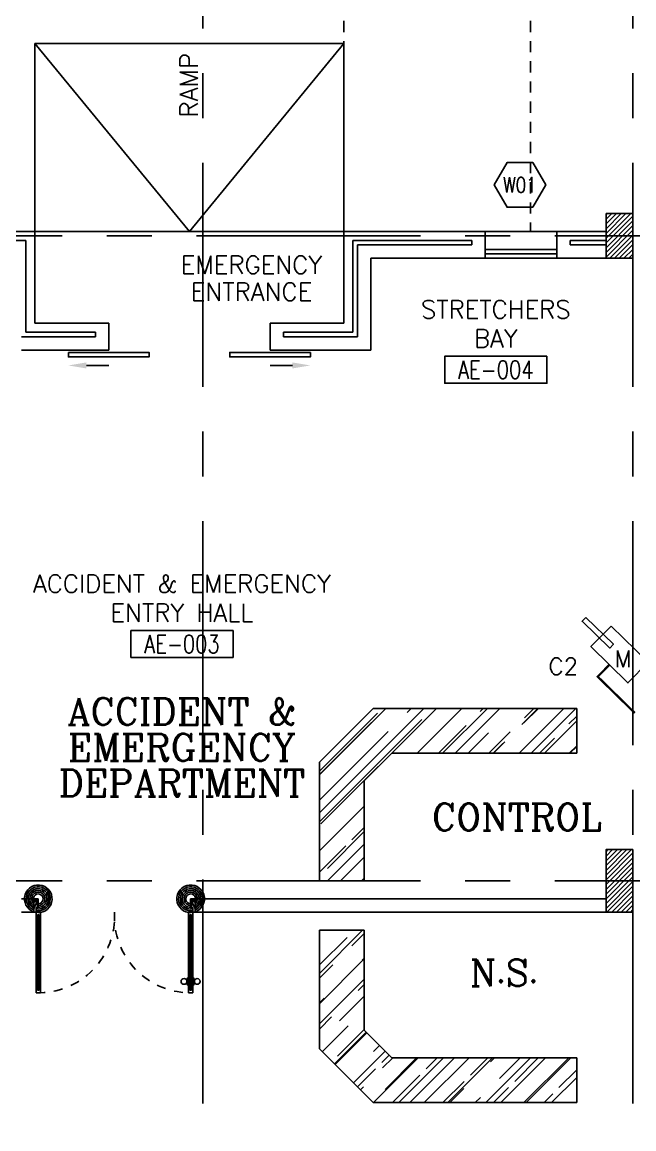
# Model space of a CAD drawing. Extents: x 417819.9 to 417911.9, y 43448 to 43539.2.
# Drawn here: x 417866.66 to 417873.49, y 43515.73 to 43528.08 of the extents above; entities that cross this region are included whole.
import ezdxf
from ezdxf.enums import TextEntityAlignment as Align

# ---------------------------------------------------------------- set-up
doc = ezdxf.new("R2010")
doc.units = 0
doc.header["$MEASUREMENT"] = 0
doc.header["$PDMODE"] = 3
doc.header["$PDSIZE"] = 0.1
for name, pattern in [('CENTERX2', [4, 2.5, -0.5, 0.5, -0.5]), ('HIDDEN', [0.375, 0.25, -0.125]), ('HIDDEN2', [0.1875, 0.125, -0.0625])]:
    doc.linetypes.add(name, pattern=pattern)
doc.layers.get('0').update_dxf_attribs({"color": 11, "linetype": 'CONTINUOUS'})
doc.layers.get('DEFPOINTS').update_dxf_attribs({"color": 11, "linetype": 'CONTINUOUS'})
for name, color, linetype in [('AX-DIM', 11, 'CONTINUOUS'), ('AXES', 11, 'CENTERX2'), ('COL', 11, 'CONTINUOUS'), ('COUNTER', 11, 'CONTINUOUS'), ('DOOR', 11, 'CONTINUOUS'), ('E-CCTV', 4, 'CONTINUOUS'), ('HAT', 11, 'CONTINUOUS'), ('HIDDEN', 11, 'HIDDEN2'), ('INSUL', 11, 'CONTINUOUS'), ('RM-BOX', 11, 'CONTINUOUS'), ('RM-NAME', 11, 'CONTINUOUS'), ('RM-NO', 11, 'CONTINUOUS'), ('SLOPE', 11, 'CONTINUOUS'), ('STR', 11, 'CONTINUOUS'), ('WALL', 11, 'CONTINUOUS'), ('WIN', 11, 'CONTINUOUS'), ('WIN-BOX', 11, 'CONTINUOUS'), ('WIN-NO', 11, 'CONTINUOUS')]:
    doc.layers.add(name, color=color, linetype=linetype)
doc.styles.add('ROMANC', font='romanc', dxfattribs={"height": 0.1})
doc.styles.add('ROMANS', font='ROMANS.shx', dxfattribs={"width": 0.6})
doc.dimstyles.new('STANDARD in', dxfattribs={"dimtxt": 0.2, "dimasz": 0.1, "dimexe": 0.07, "dimexo": 0.05, "dimgap": 0.1, "dimtad": 1, "dimdec": 0, "dimlfac": 1000, "dimzin": 0, "dimdsep": 46, "dimtxsty": 'ROMANS', "dimblk": 'ARCHTICK', "dimcen": 0.05, "dimdle": 0.05, "dimclrd": 7, "dimclre": 7, "dimclrt": 2, "dimadec": 0, "dimazin": 0, "dimtfac": 1, "dimtdec": 0, "dimtmove": 2, "dimatfit": 3, "dimldrblk": 'ARCHTICK', "dimfxl": 0, "dimtolj": 1, "dimtzin": 0, "dimarcsym": 0})

# ---------------------------------------------------------------- blocks, each defined once
blk = doc.blocks.new('RM1')
at = {"layer": 'RM-BOX'}
blk.add_lwpolyline([(570, -200), (-570, -200), (-570, -500), (570, -500)], close=True, dxfattribs=at)
at = {"layer": 'RM-NAME', "style": 'ROMANS'}
for tag, p in [('ROOMNAME1', (0, 324)), ('ROOMNAME2', (0, 0))]:
    blk.add_attdef(tag, text='', height=200, dxfattribs=at).set_placement(p, align=Align.MIDDLE)
at = {"layer": 'RM-NO', "style": 'ROMANS', "width": 0.8}
blk.add_attdef('ROOMNO', text='', height=200, dxfattribs=at).set_placement((0, -350), align=Align.MIDDLE)
blk = doc.blocks.new('_ARCHTICK')
at = {"color": 0, "linetype": 'ByBlock', "const_width": 0.15}
blk.add_lwpolyline([(-0.5, -0.5), (0.5, 0.5)], dxfattribs=at)
blk = doc.blocks.new('*D139')
at = {"layer": 'AX-DIM', "color": 7, "lineweight": -2}
for p, q in [((417831.157, 43537.937), (417906.573, 43537.937)), ((417831.207, 43525.809), (417831.207, 43538.007)), ((417906.523, 43536.567), (417906.523, 43538.007))]:
    blk.add_line(p, q, dxfattribs=at)
at = {"layer": 'DEFPOINTS', "color": 0}
for p in [(417906.523, 43537.937), (417906.523, 43536.517), (417831.207, 43525.759)]:
    blk.add_point(p, dxfattribs=at)
at = {"layer": 'AX-DIM', "color": 7, "lineweight": -2, "xscale": 0.1, "yscale": 0.1, "zscale": 0.1, "rotation": 180}
blk.add_blockref('_ARCHTICK', (417831.207, 43537.937), dxfattribs=at)
at = {"layer": 'AX-DIM', "color": 7, "lineweight": -2, "xscale": 0.1, "yscale": 0.1, "zscale": 0.1}
blk.add_blockref('_ARCHTICK', (417906.523, 43537.937), dxfattribs=at)
at = {"layer": 'AX-DIM', "color": 2, "insert": (417868.865, 43538.137), "char_height": 0.2, "attachment_point": 5, "style": 'ROMANS'}
blk.add_mtext('\\A1;75316', dxfattribs=at)
blk = doc.blocks.new('WW1')
at = {"layer": 'WIN-BOX'}
blk.add_lwpolyline([(144, -250), (289, 0), (144, 250), (-144, 250), (-289, 0), (-144, -250)], close=True, dxfattribs=at)
at = {"layer": 'WIN-NO', "style": 'ROMANS', "width": 0.8}
blk.add_attdef('W00', text='', height=170, dxfattribs=at).set_placement((0, 0), align=Align.MIDDLE)
blk = doc.blocks.new('A$C272A55A0')
at = {"layer": 'DOOR', "color": 0, "linetype": 'ByBlock'}
for p, q in [((0, 900), (0, 1050)), ((50, 1050), (0, 1050)), ((50, 950), (50, 1050)), ((1750, 950), (1750, 1050)), ((1750, 1050), (1800, 1050)), ((1800, 1050), (1800, 900)), ((0, 900), (25, 900)), ((25, 950), (50, 950)), ((25, 900), (25, 950)), ((75, 900), (25, 900)), ((25, 850), (25, 900)), ((58, 870), (42, 870)), ((42, 870), (42, 850)), ((58, 850), (58, 870)), ((75, 900), (75, 850)), ((1725, 900), (1775, 900)), ((1725, 900), (1725, 850)), ((1742, 870), (1758, 870)), ((1742, 850), (1742, 870)), ((1775, 950), (1750, 950)), ((1758, 870), (1758, 850)), ((1775, 900), (1775, 950)), ((1800, 900), (1775, 900)), ((1775, 850), (1775, 900)), ((42, 850), (25, 850)), ((75, 850), (58, 850)), ((1725, 850), (1742, 850)), ((1758, 850), (1775, 850)), ((1718, 160), (1709, 160)), ((1709, 95), (1709, 160)), ((1725, 173), (1718, 173)), ((1718, 173), (1718, 83)), ((1718, 95), (1718, 160)), ((1775, 173), (1782, 173)), ((1782, 173), (1782, 83)), ((1782, 160), (1791, 160)), ((1782, 95), (1782, 160)), ((1791, 95), (1791, 160)), ((25, 50), (42, 50)), ((25, 50), (25, 0)), ((25, 0), (75, 0)), ((75, 0), (25, 0)), ((42, 50), (42, 30)), ((42, 30), (58, 30)), ((58, 50), (75, 50)), ((58, 50), (58, 30)), ((75, 50), (75, 0)), ((1718, 95), (1709, 95)), ((1725, 83), (1718, 83)), ((1742, 50), (1725, 50)), ((1725, 50), (1725, 0)), ((1775, 0), (1725, 0)), ((1725, 0), (1775, 0)), ((1742, 50), (1742, 30)), ((1758, 30), (1742, 30)), ((1775, 50), (1758, 50)), ((1758, 50), (1758, 30)), ((1775, 83), (1782, 83)), ((1775, 50), (1775, 0)), ((1782, 95), (1791, 95))]:
    blk.add_line(p, q, dxfattribs=at)
at = {"layer": 'DOOR', "color": 9, "linetype": 'ByBlock'}
for p, q in [((50, 1050), (0, 1010)), ((50, 1050), (0, 937)), ((50, 1050), (37, 950)), ((1750, 1050), (1800, 1010)), ((1750, 1050), (1800, 937)), ((1750, 1050), (1763, 950))]:
    blk.add_line(p, q, dxfattribs=at)
at = {"layer": 'DOOR', "linetype": 'ByBlock'}
for p, q in [((25, 850), (25, 50)), ((42, 850), (42, 50)), ((58, 850), (58, 50)), ((75, 50), (75, 850)), ((1725, 50), (1725, 850)), ((1742, 850), (1742, 50)), ((1758, 850), (1758, 50)), ((1775, 850), (1775, 50))]:
    blk.add_line(p, q, dxfattribs=at)
at = {"layer": 'DOOR', "color": 0, "linetype": 'ByBlock'}
for centre in [(1676, 128), (1824, 128)]:
    blk.add_circle(centre, 32.4, dxfattribs=at)
at = {"layer": 'DOOR', "color": 9, "linetype": 'ByBlock'}
for centre, radius, start, end in [((50, 1050), 54.4, 203.2074, 270), ((50, 1050), 74.4, 227.7764, 270), ((50, 1050), 34.4, 180, 270), ((50, 1050), 14.4, 180, 270), ((1750, 1050), 14.4, 270, 0), ((1750, 1050), 34.4, 270, 0), ((1750, 1050), 54.4, 270, 336.7926), ((1750, 1050), 74.4, 270, 312.2236), ((50, 1050), 94.4, 238.0182, 270), ((50, 1050), 114, 244.0838, 257.3774), ((50, 1050), 134, 248.1598, 259.28), ((50, 1050), 154, 251.1053, 256.2858), ((1750, 1050), 94.4, 270, 301.9818), ((1750, 1050), 114, 282.6226, 295.9162), ((1750, 1050), 134, 280.72, 291.8402), ((1750, 1050), 154, 283.7142, 288.8947)]:
    blk.add_arc(centre, radius, start, end, dxfattribs=at)
at = {"layer": 'DOOR', "linetype": 'HIDDEN', "ltscale": 0.5}
for centre, start, end in [((50, 851), 268.3174, 3.2965), ((1750, 851), 176.7035, 271.6826)]:
    blk.add_arc(centre, 851, start, end, dxfattribs=at)
at = {"layer": 'WALL', "linetype": 'ByBlock'}
blk.add_line((1800, 900), (1800, 1050), dxfattribs=at)

msp = doc.modelspace()

# ---------------------------------------------------------------- hatches: boundary and pattern name
at = {"layer": 'COUNTER'}
h = msp.add_hatch(dxfattribs=at)
h.set_pattern_fill('AR-RROOF', color=256, scale=0.3, angle=405, style=0)
h.set_pattern_definition([(45, (417479.15587, 43455.96332), (0.25455844, 0.6788225), [4.5, -0.6, 1.5, -0.3]), (45, (417479.33194, 43456.35152), (-0.49426764, 0.07000357), [0.9, -0.099, 1.8, -0.225]), (45, (417479.08162, 43456.2497), (0.96095812, 1.24521504), [2.4, -0.42, 1.2, -0.3])])
h.paths.add_polyline_path([(417869.9769, 43518.4953), (417870.4769, 43518.4953), (417870.4769, 43519.6122), (417870.784, 43519.9193), (417872.8495, 43519.9193), (417872.8495, 43520.4193), (417870.5769, 43520.4193), (417869.9769, 43519.8193)])
h.paths.add_polyline_path([(417869.9769, 43516.6193), (417870.5769, 43516.0193), (417872.8495, 43516.0193), (417872.8495, 43516.5193), (417870.784, 43516.5193), (417870.4769, 43516.8264), (417870.4769, 43517.9433), (417869.9769, 43517.9433)])
at = {"layer": 'HAT', "linetype": 'ByBlock', "ltscale": 0.3}
h = msp.add_hatch(dxfattribs=at)
h.set_pattern_fill('ANSI31', color=256, scale=300, style=0)
h.set_pattern_definition([(44.999998, (417614.680422, 43443.083318), (-0.0265165056, 0.026516504), [])])
h.paths.add_polyline_path([(417873.4766, 43525.9443), (417873.1766, 43525.9443), (417873.1766, 43525.6943), (417873.4766, 43525.6943)])
h.paths.add_polyline_path([(417873.4766, 43525.6943), (417873.1766, 43525.6943), (417873.1766, 43525.4443), (417873.4766, 43525.4443)])
at = {"layer": 'HAT'}
h = msp.add_hatch(dxfattribs=at)
h.set_pattern_fill('ANSI31', color=256, scale=0.3, style=0)
h.set_pattern_definition([(45, (417489.731385, 43455.963322), (-0.0265165043, 0.0265165043), [])])
h.paths.add_polyline_path([(417873.4766, 43518.4943), (417873.4766, 43518.8443), (417873.1766, 43518.8443), (417873.1766, 43518.4943)])
h.paths.add_polyline_path([(417873.1766, 43518.1443), (417873.4766, 43518.1443), (417873.4766, 43518.4943), (417873.1766, 43518.4943)])

# ---------------------------------------------------------------- linework, layer by layer
at = {"layer": 'AXES'}
for p, q in [((417868.6766, 43460.01), (417868.6766, 43538.8227)), ((417873.4766, 43460.01), (417873.4766, 43538.1375)), ((417820.6052, 43525.6943), (417889.6966, 43525.6943)), ((417820.6052, 43518.4943), (417889.6966, 43518.4943))]:
    msp.add_line(p, q, dxfattribs=at)
at = {"layer": 'COL'}
for p, q in [((417873.1766, 43525.9443), (417873.4766, 43525.9443)), ((417873.1766, 43525.4443), (417873.1766, 43525.9443)), ((417873.4766, 43525.9443), (417873.4766, 43525.4443)), ((417873.4766, 43525.4443), (417873.1766, 43525.4443))]:
    msp.add_line(p, q, dxfattribs=at)
msp.add_lwpolyline([(417873.4766, 43518.8443), (417873.4766, 43518.1443), (417873.1766, 43518.1443), (417873.1766, 43518.8443)], close=True, dxfattribs=at)
at = {"layer": 'COUNTER'}
for p, q in [((417869.9769, 43519.8193), (417870.5769, 43520.4193)), ((417872.8495, 43520.4193), (417870.5769, 43520.4193)), ((417872.8495, 43519.9193), (417872.8495, 43520.4193)), ((417870.4769, 43519.6122), (417870.784, 43519.9193)), ((417872.8495, 43519.9193), (417870.784, 43519.9193)), ((417869.9769, 43519.8193), (417869.9769, 43518.4953)), ((417870.4769, 43519.6122), (417870.4769, 43518.4953)), ((417870.4769, 43518.4953), (417869.9769, 43518.4953)), ((417869.9769, 43516.6193), (417869.9769, 43517.9433)), ((417870.4769, 43517.9433), (417869.9769, 43517.9433)), ((417870.4769, 43516.8264), (417870.4769, 43517.9433)), ((417870.4769, 43516.8264), (417870.784, 43516.5193)), ((417869.9769, 43516.6193), (417870.5769, 43516.0193)), ((417872.8495, 43516.5193), (417870.784, 43516.5193)), ((417872.8495, 43516.5193), (417872.8495, 43516.0193)), ((417872.8495, 43516.0193), (417870.5769, 43516.0193))]:
    msp.add_line(p, q, dxfattribs=at)
at = {"layer": 'DOOR'}
for p, q in [((417867.3766, 43524.2485), (417867.6266, 43524.2485)), ((417869.6766, 43524.2485), (417869.4266, 43524.2485))]:
    msp.add_line(p, q, dxfattribs=at)
for points in [[(417867.1766, 43524.3943), (417867.1766, 43524.3443), (417868.0766, 43524.3443), (417868.0766, 43524.3943), (417867.1766, 43524.3943)], [(417869.8766, 43524.3943), (417869.8766, 43524.3443), (417868.9766, 43524.3443), (417868.9766, 43524.3943), (417869.8766, 43524.3943)]]:
    msp.add_lwpolyline(points, dxfattribs=at)
for points in [[(417867.3766, 43524.2151), (417867.3766, 43524.2818), (417867.1766, 43524.2485)], [(417869.6766, 43524.2151), (417869.6766, 43524.2818), (417869.8766, 43524.2485)]]:
    msp.add_solid(points, dxfattribs=at)
at = {"layer": 'E-CCTV', "color": 4, "const_width": 0.025}
msp.add_lwpolyline([(417873.2137, 43520.9071), (417873.0832, 43520.7739), (417873.4966, 43520.3693)], dxfattribs=at)
at = {"layer": 'E-CCTV', "color": 4, "linetype": 'Continuous'}
for points in [[(417872.9519, 43521.4364), (417873.2591, 43521.1357), (417873.2169, 43521.0926), (417872.9096, 43521.3933)], [(417873.232, 43521.3397), (417873.6457, 43520.9348), (417873.4205, 43520.7047), (417873.0068, 43521.1096)]]:
    msp.add_3dface(points, dxfattribs=at)
at = {"layer": 'HIDDEN'}
for p, q in [((417870.2516, 43532.8193), (417870.2516, 43525.7443)), ((417872.3316, 43532.8193), (417872.3316, 43525.7443))]:
    msp.add_line(p, q, dxfattribs=at)
at = {"layer": 'INSUL'}
for p, q in [((417866.7016, 43525.6443), (417865.6766, 43525.6443)), ((417866.7016, 43524.6193), (417866.7016, 43525.6443)), ((417870.3516, 43525.6443), (417871.6766, 43525.6443)), ((417870.3516, 43524.6193), (417870.3516, 43525.6443)), ((417870.4016, 43525.5943), (417871.6766, 43525.5943)), ((417870.4016, 43524.5693), (417870.4016, 43525.5943)), ((417871.6766, 43525.6443), (417871.6766, 43525.5943)), ((417872.7766, 43525.6443), (417872.7766, 43525.5943)), ((417872.7766, 43525.6443), (417873.1766, 43525.6443)), ((417872.7766, 43525.5943), (417873.1766, 43525.5943)), ((417866.7016, 43524.6193), (417867.4766, 43524.6193)), ((417867.4766, 43524.5693), (417867.4766, 43524.6193)), ((417869.5766, 43524.5693), (417869.5766, 43524.6193)), ((417870.3516, 43524.6193), (417869.5766, 43524.6193)), ((417866.6516, 43524.5693), (417867.4766, 43524.5693)), ((417870.4016, 43524.5693), (417869.5766, 43524.5693))]:
    msp.add_line(p, q, dxfattribs=at)
at = {"layer": 'SLOPE', "color": 5}
for p, q in [((417866.8016, 43525.7443), (417866.8016, 43527.8443)), ((417870.2516, 43527.8443), (417866.8016, 43527.8443)), ((417866.8016, 43527.8443), (417868.5266, 43525.7443)), ((417868.5266, 43525.7443), (417870.2516, 43527.8443)), ((417870.2516, 43525.7443), (417870.2516, 43527.8443)), ((417870.2516, 43525.7443), (417866.8016, 43525.7443))]:
    msp.add_line(p, q, dxfattribs=at)
at = {"layer": 'WALL'}
for p, q in [((417866.8016, 43525.7443), (417865.5266, 43525.7443)), ((417866.8016, 43524.7193), (417866.8016, 43525.7443)), ((417870.2516, 43525.7443), (417871.8266, 43525.7443)), ((417870.2516, 43524.7193), (417870.2516, 43525.7443)), ((417871.8266, 43525.7443), (417871.8266, 43525.4443)), ((417872.6266, 43525.7443), (417872.6266, 43525.4443)), ((417872.6266, 43525.7443), (417873.1766, 43525.7443)), ((417870.5516, 43525.4443), (417871.8266, 43525.4443)), ((417870.5516, 43524.4193), (417870.5516, 43525.4443)), ((417872.6266, 43525.4443), (417873.2266, 43525.4443)), ((417866.8016, 43524.7193), (417867.6266, 43524.7193)), ((417867.6266, 43524.4193), (417867.6266, 43524.7193)), ((417869.4266, 43524.4193), (417869.4266, 43524.7193)), ((417870.2516, 43524.7193), (417869.4266, 43524.7193)), ((417866.6516, 43524.4193), (417867.6266, 43524.4193)), ((417870.5516, 43524.4193), (417869.4266, 43524.4193)), ((417866.6516, 43518.2943), (417866.79, 43518.2943)), ((417866.79, 43518.1443), (417866.79, 43518.2943)), ((417866.79, 43518.1443), (417866.79, 43518.2943)), ((417873.1766, 43518.2943), (417868.59, 43518.2943)), ((417868.59, 43518.1443), (417868.59, 43518.2943)), ((417868.59, 43518.1443), (417868.59, 43518.2943)), ((417866.6516, 43518.1443), (417866.79, 43518.1443)), ((417873.1766, 43518.1443), (417868.59, 43518.1443))]:
    msp.add_line(p, q, dxfattribs=at)
at = {"layer": 'WIN'}
for p, q in [((417871.8266, 43525.7443), (417872.6266, 43525.7443)), ((417871.8266, 43525.5443), (417872.6266, 43525.5443)), ((417871.8266, 43525.4943), (417872.6266, 43525.4943)), ((417871.8266, 43525.4443), (417872.6266, 43525.4443))]:
    msp.add_line(p, q, dxfattribs=at)

# ---------------------------------------------------------------- block references
at = {"layer": 'DOOR', "color": 0, "xscale": 0.001000000047497451, "yscale": 0.0009999999892897904, "zscale": 0.001}
msp.add_blockref('A$C272A55A0', (417866.79, 43517.244), dxfattribs=at)
at = {"layer": 'HAT', "xscale": 0.001000000047497451, "yscale": 0.0009999999892897904, "zscale": 0.001}
msp.add_blockref('RM1', (417871.9463, 43524.5503), dxfattribs=at).add_auto_attribs({'ROOMNO': 'AE-004', 'ROOMNAME2': 'BAY', 'ROOMNAME1': 'STRETCHERS'})
at = {"layer": 'STR', "xscale": 0.001000000047497451, "yscale": 0.0009999999892897904, "zscale": 0.001}
msp.add_blockref('RM1', (417868.4431, 43521.4881), dxfattribs=at).add_auto_attribs({'ROOMNO': 'AE-003', 'ROOMNAME2': 'ENTRY HALL', 'ROOMNAME1': 'ACCIDENT & EMERGENCY'})
at = {"layer": 'WIN-NO', "xscale": 0.001000000047497451, "yscale": 0.0009999999892897904, "zscale": 0.001}
msp.add_blockref('WW1', (417872.2151, 43526.2638), dxfattribs=at).add_auto_attribs({'W00': 'W01'})

# ---------------------------------------------------------------- texts
at = {"layer": 'E-CCTV', "color": 4, "linetype": 'Continuous', "style": 'ROMANS'}
for s, p in [('M', (417873.2713, 43520.8799)), ('C2', (417872.534, 43520.7953))]:
    msp.add_text(s, height=0.1875, dxfattribs=at).set_placement(p)
at = {"layer": 'RM-NAME', "style": 'ROMANS'}
msp.add_text('RAMP', height=0.2, rotation=90, dxfattribs=at).set_placement((417868.5194, 43527.3772), align=Align.MIDDLE)
at = {"layer": 'RM-NAME'}
for s, height, style, p in [('EMERGENCY', 0.2, 'ROMANS', (417869.2199, 43525.3712)), ('ENTRANCE', 0.2, 'ROMANS', (417869.2199, 43525.0712)), ('ACCIDENT &', 0.3, 'ROMANC', (417868.4431, 43520.3859)), ('EMERGENCY', 0.3, 'ROMANC', (417868.4431, 43519.9859)), ('DEPARTMENT', 0.3, 'ROMANC', (417868.4431, 43519.5859)), ('CONTROL', 0.3, 'ROMANC', (417872.1763, 43519.2074)), ('N.S.', 0.3, 'ROMANC', (417872.036, 43517.4678))]:
    msp.add_text(s, height=height, dxfattribs=dict(at, style=style)).set_placement(p, align=Align.MIDDLE)

# ---------------------------------------------------------------- dimensions: what is measured, and where the dimension line sits
at = {"layer": 'AX-DIM'}
dim = msp.add_linear_dim(base=(417906.5226, 43537.9373), p1=(417831.2066, 43525.7589), p2=(417906.5226, 43536.5173), dimstyle='STANDARD in', dxfattribs=at)
dim.commit()
dim.dimension.update_dxf_attribs({"geometry": '*D139', "text_midpoint": (417868.8646, 43538.1373)})

doc.saveas('drawing.dxf')
